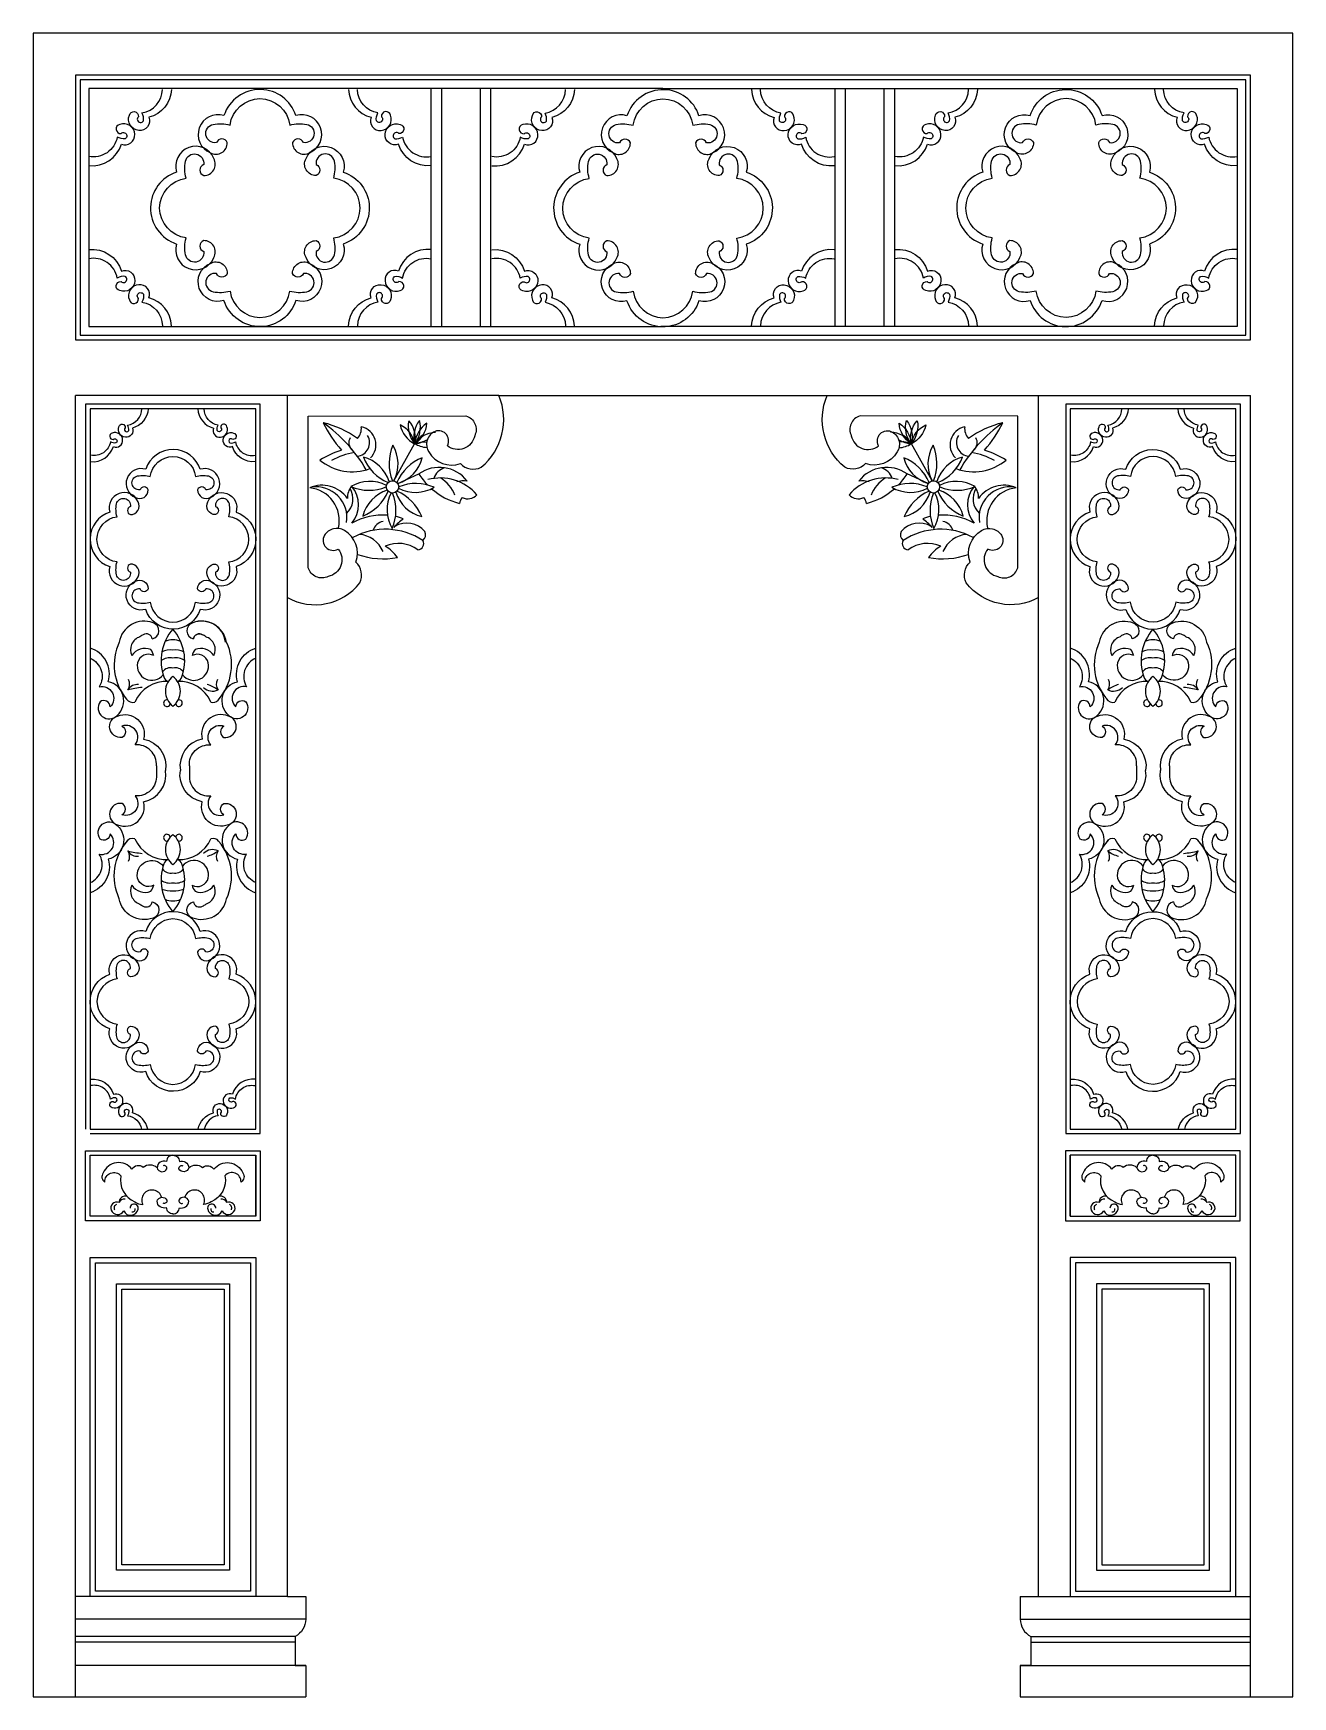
# Model space of a CAD drawing. Header units: metres. Extents: x 482 to 3282, y 781 to 4481.
import ezdxf

# ---------------------------------------------------------------- set-up
doc = ezdxf.new("R2010")
doc.units = ezdxf.units.M
for name, color, linetype in [('3', 3, 'Continuous'), ('4', 4, 'Continuous'), ('7', 7, 'Continuous')]:
    doc.layers.add(name, color=color, linetype=linetype)

msp = doc.modelspace()

# ---------------------------------------------------------------- linework, layer by layer
at = {"layer": '3'}
for p, q in [((1283.96, 3485.02), (1329.94, 3567.36)), ((2480.33, 3485.02), (2434.36, 3567.36)), ((1292.59, 3478.89), (1339.51, 3500.29)), ((2471.71, 3478.89), (2424.79, 3500.29)), ((756.07, 2850.99), (756.07, 2830.82)), ((829.21, 2850.99), (829.21, 2830.82)), ((2935.08, 2850.99), (2935.08, 2830.82)), ((3008.23, 2850.99), (3008.23, 2830.82)), ((1047.26, 1003.62), (576.05, 1003.62)), ((2717.03, 1003.62), (3188.25, 1003.62)), ((1064.37, 914.63), (576.05, 914.63)), ((1064.37, 901.91), (576.05, 901.91)), ((2699.92, 914.63), (3188.25, 914.63)), ((2699.92, 901.91), (3188.25, 901.91))]:
    msp.add_line(p, q, dxfattribs=at)
for points in [[(1882.15, 3808.76), (3178.25, 3808.76), (3178.25, 4377.03), (586.05, 4377.03), (586.05, 3808.76)], [(3165.86, 3655.41), (2777.46, 3655.41), (2777.46, 2032.95), (3165.86, 2032.95)], [(598.43, 1994.86), (986.84, 1994.86), (986.84, 1839.1), (598.43, 1839.1)], [(3165.47, 1994.86), (2777.07, 1994.86), (2777.07, 1839.1), (3165.47, 1839.1)], [(620.17, 1745.88), (965.1, 1745.88), (965.1, 1015.36), (620.17, 1015.36)], [(3144.12, 1745.88), (2799.2, 1745.88), (2799.2, 1015.36), (3144.12, 1015.36)], [(667.12, 1698.93), (918.14, 1698.93), (918.14, 1062.31), (667.12, 1062.31)], [(3097.17, 1698.93), (2846.15, 1698.93), (2846.15, 1062.31), (3097.17, 1062.31)]]:
    msp.add_lwpolyline(points, close=True, dxfattribs=at)
for points in [[(789.19, 4355.72, -0.33), (739.1, 4293.64, -0.56), (716.62, 4264.45, -0.51), (695.71, 4298.24, -0.96), (715.86, 4294.92, 1.15), (727.04, 4285.65, 0.17), (723.79, 4303.29, 0.36), (769.28, 4355.72)], [(1182.89, 4355.72, 0.33), (1232.98, 4293.64, 0.56), (1255.46, 4264.45, 0.51), (1276.37, 4298.24, 0.96), (1256.23, 4294.92, -1.15), (1245.05, 4285.65, -0.17), (1248.29, 4303.29, -0.36), (1202.81, 4355.72)], [(1685.3, 4355.29, -0.33), (1635.21, 4293.21, -0.56), (1612.73, 4264.02, -0.51), (1591.82, 4297.81, -0.96), (1611.96, 4294.49, 1.15), (1623.14, 4285.22, 0.17), (1619.9, 4302.86, 0.36), (1665.38, 4355.29)], [(2079, 4355.29, 0.33), (2129.09, 4293.21, 0.56), (2151.57, 4264.02, 0.51), (2172.48, 4297.81, 0.96), (2152.33, 4294.49, -1.15), (2141.15, 4285.22, -0.17), (2144.4, 4302.86, -0.36), (2098.91, 4355.29)], [(2079, 4355.29, 0.33), (2129.09, 4293.21, 0.56), (2151.57, 4264.02, 0.51), (2172.48, 4297.81, 0.96), (2152.33, 4294.49, -1.15), (2141.15, 4285.22, -0.17), (2144.4, 4302.86, -0.36), (2098.91, 4355.29)], [(2581.41, 4355.72, -0.33), (2531.31, 4293.64, -0.56), (2508.84, 4264.45, -0.51), (2487.93, 4298.24, -0.96), (2508.07, 4294.92, 1.15), (2519.25, 4285.65, 0.17), (2516.01, 4303.29, 0.36), (2561.49, 4355.72)], [(2975.1, 4355.72, 0.33), (3025.2, 4293.64, 0.56), (3047.67, 4264.45, 0.51), (3068.58, 4298.24, 0.96), (3048.44, 4294.92, -1.15), (3037.26, 4285.65, -0.17), (3040.5, 4303.29, -0.36), (2995.02, 4355.72)], [(605.4, 4186.22, 0.36), (677.98, 4234.18, 0.56), (707.78, 4255.85, 0.51), (674.58, 4277.68, 0.96), (677.34, 4257.45, -1.15), (686.3, 4246.02, -0.17), (668.76, 4249.75, -0.42), (605.4, 4206.72)], [(1366.69, 4186.22, -0.36), (1294.1, 4234.18, -0.56), (1264.3, 4255.85, -0.51), (1297.5, 4277.68, -0.96), (1294.74, 4257.45, 1.15), (1285.78, 4246.02, 0.17), (1303.32, 4249.75, 0.42), (1366.69, 4206.72)], [(1501.5, 4185.79, 0.36), (1574.09, 4233.75, 0.56), (1603.89, 4255.42, 0.51), (1570.69, 4277.25, 0.96), (1573.45, 4257.02, -1.15), (1582.41, 4245.59, -0.17), (1564.87, 4249.32, -0.42), (1501.5, 4206.3)], [(2262.79, 4185.79, -0.36), (2190.21, 4233.75, -0.56), (2160.41, 4255.42, -0.51), (2193.61, 4277.25, -0.96), (2190.85, 4257.02, 1.15), (2181.89, 4245.59, 0.17), (2199.43, 4249.32, 0.42), (2262.79, 4206.3)], [(2262.79, 4185.79, -0.36), (2190.21, 4233.75, -0.56), (2160.41, 4255.42, -0.51), (2193.61, 4277.25, -0.96), (2190.85, 4257.02, 1.15), (2181.89, 4245.59, 0.17), (2199.43, 4249.32, 0.42), (2262.79, 4206.3)], [(2397.61, 4186.22, 0.36), (2470.2, 4234.18, 0.56), (2499.99, 4255.85, 0.51), (2466.79, 4277.68, 0.96), (2469.56, 4257.45, -1.15), (2478.52, 4246.02, -0.17), (2460.97, 4249.75, -0.42), (2397.61, 4206.72)], [(3158.9, 4186.22, -0.36), (3086.31, 4234.18, -0.56), (3056.52, 4255.85, -0.51), (3089.72, 4277.68, -0.96), (3086.95, 4257.45, 1.15), (3077.99, 4246.02, 0.17), (3095.54, 4249.75, 0.42), (3158.9, 4206.72)], [(605.4, 3999.57, -0.36), (677.98, 3951.61, -0.56), (707.78, 3929.94, -0.51), (674.58, 3908.11, -0.96), (677.34, 3928.34, 1.15), (686.3, 3939.77, 0.17), (668.76, 3936.04, 0.42), (605.4, 3979.07)], [(1366.69, 3999.57, 0.36), (1294.1, 3951.61, 0.56), (1264.3, 3929.94, 0.51), (1297.5, 3908.11, 0.96), (1294.74, 3928.34, -1.15), (1285.78, 3939.77, -0.17), (1303.32, 3936.04, -0.42), (1366.69, 3979.07)], [(1501.5, 3999.14, -0.36), (1574.09, 3951.18, -0.56), (1603.89, 3929.51, -0.51), (1570.69, 3907.68, -0.96), (1573.45, 3927.91, 1.15), (1582.41, 3939.34, 0.17), (1564.87, 3935.62, 0.42), (1501.5, 3978.64)], [(2262.79, 3999.14, 0.36), (2190.21, 3951.18, 0.56), (2160.41, 3929.51, 0.51), (2193.61, 3907.68, 0.96), (2190.85, 3927.91, -1.15), (2181.89, 3939.34, -0.17), (2199.43, 3935.62, -0.42), (2262.79, 3978.64)], [(2262.79, 3999.14, 0.36), (2190.21, 3951.18, 0.56), (2160.41, 3929.51, 0.51), (2193.61, 3907.68, 0.96), (2190.85, 3927.91, -1.15), (2181.89, 3939.34, -0.17), (2199.43, 3935.62, -0.42), (2262.79, 3978.64)], [(2397.61, 3999.57, -0.36), (2470.2, 3951.61, -0.56), (2499.99, 3929.94, -0.51), (2466.79, 3908.11, -0.96), (2469.56, 3928.34, 1.15), (2478.52, 3939.77, 0.17), (2460.97, 3936.04, 0.42), (2397.61, 3979.07)], [(3158.9, 3999.57, 0.36), (3086.31, 3951.61, 0.56), (3056.52, 3929.94, 0.51), (3089.72, 3908.11, 0.96), (3086.95, 3928.34, -1.15), (3077.99, 3939.77, -0.17), (3095.54, 3936.04, -0.42), (3158.9, 3979.07)], [(789.19, 3830.07, 0.33), (739.1, 3892.15, 0.56), (716.62, 3921.34, 0.51), (695.71, 3887.55, 0.96), (715.86, 3890.87, -1.15), (727.04, 3900.14, -0.17), (723.79, 3882.5, -0.36), (769.28, 3830.07)], [(1182.89, 3830.07, -0.33), (1232.98, 3892.15, -0.56), (1255.46, 3921.34, -0.51), (1276.37, 3887.55, -0.96), (1256.23, 3890.87, 1.15), (1245.05, 3900.14, 0.17), (1248.29, 3882.5, 0.36), (1202.81, 3830.07)], [(1685.3, 3829.64, 0.33), (1635.21, 3891.72, 0.56), (1612.73, 3920.91, 0.51), (1591.82, 3887.12, 0.96), (1611.96, 3890.44, -1.15), (1623.14, 3899.71, -0.17), (1619.9, 3882.07, -0.36), (1665.38, 3829.64)], [(2079, 3829.64, -0.33), (2129.09, 3891.72, -0.56), (2151.57, 3920.91, -0.51), (2172.48, 3887.12, -0.96), (2152.33, 3890.44, 1.15), (2141.15, 3899.71, 0.17), (2144.4, 3882.07, 0.36), (2098.91, 3829.64)], [(2079, 3829.64, -0.33), (2129.09, 3891.72, -0.56), (2151.57, 3920.91, -0.51), (2172.48, 3887.12, -0.96), (2152.33, 3890.44, 1.15), (2141.15, 3899.71, 0.17), (2144.4, 3882.07, 0.36), (2098.91, 3829.64)], [(2581.41, 3830.07, 0.33), (2531.31, 3892.15, 0.56), (2508.84, 3921.34, 0.51), (2487.93, 3887.55, 0.96), (2508.07, 3890.87, -1.15), (2519.25, 3900.14, -0.17), (2516.01, 3882.5, -0.36), (2561.49, 3830.07)], [(2975.1, 3830.07, -0.33), (3025.2, 3892.15, -0.56), (3047.67, 3921.34, -0.51), (3068.58, 3887.55, -0.96), (3048.44, 3890.87, 1.15), (3037.26, 3900.14, 0.17), (3040.5, 3882.5, 0.36), (2995.02, 3830.07)], [(737.4, 3645.41, -0.33), (702.61, 3602.3, -0.56), (687, 3582.03, -0.51), (672.48, 3605.49, -0.96), (686.47, 3603.19, 1.15), (694.23, 3596.75, 0.17), (691.98, 3609, 0.36), (723.57, 3645.41)], [(847.88, 3645.41, 0.33), (882.67, 3602.3, 0.56), (898.28, 3582.03, 0.51), (912.8, 3605.49, 0.96), (898.81, 3603.19, -1.15), (891.05, 3596.75, -0.17), (893.3, 3609, -0.36), (861.72, 3645.41)], [(2916.41, 3645.41, -0.33), (2881.63, 3602.3, -0.56), (2866.02, 3582.03, -0.51), (2851.5, 3605.49, -0.96), (2865.48, 3603.19, 1.15), (2873.25, 3596.75, 0.17), (2871, 3609, 0.36), (2902.58, 3645.41)], [(3026.9, 3645.41, 0.33), (3061.68, 3602.3, 0.56), (3077.29, 3582.03, 0.51), (3091.81, 3605.49, 0.96), (3077.83, 3603.19, -1.15), (3070.06, 3596.75, -0.17), (3072.31, 3609, -0.36), (3040.73, 3645.41)], [(609.76, 3527.7, 0.36), (660.17, 3561.01, 0.56), (680.86, 3576.05, 0.51), (657.8, 3591.21, 0.96), (659.72, 3577.16, -1.15), (665.95, 3569.23, -0.17), (653.76, 3571.82, -0.42), (609.76, 3541.94)], [(975.52, 3527.7, -0.36), (925.11, 3561.01, -0.56), (904.42, 3576.05, -0.51), (927.48, 3591.21, -0.96), (925.56, 3577.16, 1.15), (919.34, 3569.23, 0.17), (931.52, 3571.82, 0.42), (975.52, 3541.94)], [(1358.41, 3576.57, -0.12), (1329.94, 3567.36, -0.25), (1376.25, 3593.37)], [(2405.89, 3576.57, 0.12), (2434.36, 3567.36, 0.25), (2388.04, 3593.37)], [(2788.77, 3527.7, 0.36), (2839.18, 3561.01, 0.56), (2859.87, 3576.05, 0.51), (2836.82, 3591.21, 0.96), (2838.74, 3577.16, -1.15), (2844.96, 3569.23, -0.17), (2832.78, 3571.82, -0.42), (2788.77, 3541.94)], [(3154.54, 3527.7, -0.36), (3104.13, 3561.01, -0.56), (3083.44, 3576.05, -0.51), (3106.49, 3591.21, -0.96), (3104.57, 3577.16, 1.15), (3098.35, 3569.23, 0.17), (3110.53, 3571.82, 0.42), (3154.54, 3541.94)], [(1350.07, 3588.04, 0.12), (1329.79, 3567.1, 0.09), (1348.45, 3572.37)], [(1357.53, 3558.51, -0.12), (1329.94, 3567.36, -0.12), (1357.06, 3571.3)], [(2406.77, 3558.51, 0.12), (2434.36, 3567.36, 0.12), (2407.23, 3571.3)], [(2414.23, 3588.04, -0.12), (2434.51, 3567.1, -0.09), (2415.84, 3572.37)], [(1468.46, 3453.81, 0.29), (1359, 3487.62, 0.29)], [(1352.81, 3372.17, 0.36), (1285.9, 3383.73, 0.36)], [(746.7, 3133.3, 0.78), (748.31, 3169.28, 0.47), (673.23, 3126.22, 0.29), (689.48, 2999.58)], [(909.18, 3126.17, 0.5), (836.75, 3169.28, 0.78), (838.36, 3133.3, -0.55), (858.34, 3142.6)], [(2880.26, 3165.67, -0.23), (2927.16, 3169.28, -0.78), (2925.55, 3133.3, 0.55), (2905.57, 3142.6)], [(3017.21, 3133.3, -0.78), (3015.6, 3169.28, -0.47), (3090.67, 3126.22, -0.3), (3071.24, 2996.31)], [(608.45, 3090.51, -0.46), (628.75, 3027.05, -0.76), (653, 2982.17, 0.6), (630.67, 2993.66, 0.93), (668.57, 2963.24, 0.62), (648.83, 3038.14, 0.41), (608.45, 3112.96)], [(976.84, 3090.51, 0.46), (956.53, 3027.05, 0.76), (932.28, 2982.17, -0.6), (954.61, 2993.66, -0.93), (916.71, 2963.24, -0.62), (936.45, 3038.14, -0.41), (976.84, 3112.96)], [(2787.46, 3090.51, -0.46), (2807.77, 3027.05, -0.76), (2832.02, 2982.17, 0.6), (2809.68, 2993.66, 0.93), (2847.58, 2963.24, 0.62), (2827.84, 3038.14, 0.41), (2787.46, 3112.96)], [(3155.85, 3090.51, 0.46), (3135.54, 3027.05, 0.76), (3111.29, 2982.17, -0.6), (3133.63, 2993.66, -0.93), (3095.73, 2963.24, -0.62), (3115.47, 3038.14, -0.41), (3155.85, 3112.96)], [(750.04, 3096.16, 0.49), (713.91, 3080.37, 0.79), (771.04, 3053.53)], [(3013.87, 3096.16, -0.49), (3050, 3080.37, -0.79), (2992.87, 3053.53)], [(756.07, 2850.99, 0.46), (708.5, 2897.65, 0.76), (679.31, 2939.49, -0.6), (679.54, 2914.37, -0.93), (669.39, 2961.9, -0.62), (727.43, 2910.6, -0.41), (776.12, 2840.9)], [(829.21, 2850.99, -0.46), (876.78, 2897.65, -0.76), (905.97, 2939.49, 0.6), (905.75, 2914.37, 0.93), (915.89, 2961.9, 0.62), (857.85, 2910.6, 0.41), (809.16, 2840.9)], [(2935.08, 2850.99, 0.46), (2887.52, 2897.65, 0.76), (2858.32, 2939.49, -0.6), (2858.55, 2914.37, -0.93), (2848.41, 2961.9, -0.62), (2906.45, 2910.6, -0.41), (2955.14, 2840.9)], [(3008.23, 2850.99, -0.46), (3055.79, 2897.65, -0.76), (3084.99, 2939.49, 0.6), (3084.76, 2914.37, 0.93), (3094.9, 2961.9, 0.62), (3036.86, 2910.6, 0.41), (2988.17, 2840.9)], [(756.07, 2830.82, -0.46), (708.5, 2784.16, -0.76), (679.31, 2742.32, 0.6), (679.54, 2767.44, 0.93), (669.39, 2719.91, 0.62), (727.43, 2771.21, 0.41), (776.12, 2840.9)], [(829.21, 2830.82, 0.46), (876.78, 2784.16, 0.76), (905.97, 2742.32, -0.6), (905.75, 2767.44, -0.93), (915.89, 2719.91, -0.62), (857.85, 2771.21, -0.41), (809.16, 2840.9)], [(2935.08, 2830.82, -0.46), (2887.52, 2784.16, -0.76), (2858.32, 2742.32, 0.6), (2858.55, 2767.44, 0.93), (2848.41, 2719.91, 0.62), (2906.45, 2771.21, 0.41), (2955.14, 2840.9)], [(3008.23, 2830.82, 0.46), (3055.79, 2784.16, 0.76), (3084.99, 2742.32, -0.6), (3084.76, 2767.44, -0.93), (3094.9, 2719.91, -0.62), (3036.86, 2771.21, -0.41), (2988.17, 2840.9)], [(608.45, 2591.3, 0.46), (628.75, 2654.76, 0.76), (653, 2699.64, -0.6), (630.67, 2688.15, -0.93), (668.57, 2718.57, -0.62), (648.83, 2643.67, -0.41), (608.45, 2568.85)], [(976.84, 2591.3, -0.46), (956.53, 2654.76, -0.76), (932.28, 2699.64, 0.6), (954.61, 2688.15, 0.93), (916.71, 2718.57, 0.62), (936.45, 2643.67, 0.41), (976.84, 2568.85)], [(2787.46, 2591.3, 0.46), (2807.77, 2654.76, 0.76), (2832.02, 2699.64, -0.6), (2809.68, 2688.15, -0.93), (2847.58, 2718.57, -0.62), (2827.84, 2643.67, -0.41), (2787.46, 2568.85)], [(3155.85, 2591.3, -0.46), (3135.54, 2654.76, -0.76), (3111.29, 2699.64, 0.6), (3133.63, 2688.15, 0.93), (3095.73, 2718.57, 0.62), (3115.47, 2643.67, 0.41), (3155.85, 2568.85)], [(746.7, 2548.51, -0.78), (748.31, 2512.53, -0.47), (673.23, 2555.59, -0.3), (692.66, 2685.5)], [(3017.21, 2548.51, 0.78), (3015.6, 2512.53, 0.47), (3090.67, 2555.59, 0.3), (3071.24, 2685.5)], [(750.04, 2585.65, -0.49), (713.91, 2601.43, -0.79), (771.04, 2628.28)], [(3013.87, 2585.65, 0.49), (3050, 2601.43, 0.79), (2992.87, 2628.28)], [(883.65, 2516.14, -0.23), (836.75, 2512.53, -0.78), (838.36, 2548.51, 0.55), (858.34, 2539.2)], [(2880.26, 2516.14, 0.23), (2927.16, 2512.53, 0.78), (2925.55, 2548.51, -0.55), (2905.57, 2539.2)], [(609.76, 2154.11, -0.36), (660.17, 2120.8, -0.56), (680.86, 2105.76, -0.51), (657.8, 2090.6, -0.96), (659.72, 2104.64, 1.15), (665.95, 2112.58, 0.17), (653.76, 2109.99, 0.42), (609.76, 2139.87)], [(975.52, 2154.11, 0.36), (925.11, 2120.8, 0.56), (904.42, 2105.76, 0.51), (927.48, 2090.6, 0.96), (925.56, 2104.64, -1.15), (919.34, 2112.58, -0.17), (931.52, 2109.99, -0.42), (975.52, 2139.87)], [(2788.77, 2154.11, -0.36), (2839.18, 2120.8, -0.56), (2859.87, 2105.76, -0.51), (2836.82, 2090.6, -0.96), (2838.74, 2104.64, 1.15), (2844.96, 2112.58, 0.17), (2832.78, 2109.99, 0.42), (2788.77, 2139.87)], [(3154.54, 2154.11, 0.36), (3104.13, 2120.8, 0.56), (3083.44, 2105.76, 0.51), (3106.49, 2090.6, 0.96), (3104.57, 2104.64, -1.15), (3098.35, 2112.58, -0.17), (3110.53, 2109.99, -0.42), (3154.54, 2139.87)], [(736.61, 2042.95, 0.29), (702.61, 2079.51, 0.56), (687, 2099.78, 0.51), (672.48, 2076.32, 0.96), (686.47, 2078.62, -1.15), (694.23, 2085.06, -0.17), (691.98, 2072.81, -0.32), (722.89, 2042.95)], [(848.68, 2042.95, -0.29), (882.67, 2079.51, -0.56), (898.28, 2099.78, -0.51), (912.8, 2076.32, -0.96), (898.81, 2078.62, 1.15), (891.05, 2085.06, 0.17), (893.3, 2072.81, 0.32), (862.4, 2042.95)], [(2915.62, 2042.95, 0.29), (2881.63, 2079.51, 0.56), (2866.02, 2099.78, 0.51), (2851.5, 2076.32, 0.96), (2865.48, 2078.62, -1.15), (2873.25, 2085.06, -0.17), (2871, 2072.81, -0.32), (2901.9, 2042.95)], [(3027.69, 2042.95, -0.29), (3061.68, 2079.51, -0.56), (3077.29, 2099.78, -0.51), (3091.81, 2076.32, -0.96), (3077.83, 2078.62, 1.15), (3070.06, 2085.06, 0.17), (3072.31, 2072.81, 0.32), (3041.41, 2042.95)], [(757.28, 1957.13, 0.36), (726.59, 1957.86, 0.44), (701.46, 1953.77, 0.58), (637.45, 1945.45, 0.45), (641.32, 1925.26, -0.72), (676.94, 1939.24, 0.36), (707.93, 1881.59, 0.17), (725.51, 1875.6)], [(792.63, 1984.86, 0.42), (778.38, 1971.3, 0.49), (757.28, 1957.13, 0.71), (779.2, 1954.94, 0.56), (770.89, 1961.6)], [(792.63, 1984.86, -0.42), (806.89, 1971.3, -0.49), (827.99, 1957.13, -0.71), (806.07, 1954.94, -0.56), (814.38, 1961.6)], [(827.99, 1957.13, -0.36), (858.68, 1957.86, -0.44), (883.81, 1953.77, -0.58), (947.82, 1945.45, -0.45), (943.95, 1925.26, 0.72), (908.33, 1939.24, -0.36), (877.34, 1881.59, -0.16), (860.88, 1875.62)], [(2935.92, 1957.13, 0.36), (2905.23, 1957.86, 0.44), (2880.1, 1953.77, 0.58), (2816.09, 1945.45, 0.45), (2819.96, 1925.26, -0.72), (2855.58, 1939.24, 0.36), (2886.56, 1881.59, 0.16), (2903.03, 1875.62)], [(2971.27, 1984.86, 0.42), (2957.02, 1971.3, 0.49), (2935.92, 1957.13, 0.71), (2957.84, 1954.94, 0.56), (2949.53, 1961.6)], [(2971.27, 1984.86, -0.42), (2985.52, 1971.3, -0.49), (3006.62, 1957.13, -0.71), (2984.7, 1954.94, -0.56), (2993.01, 1961.6)], [(3006.62, 1957.13, -0.36), (3037.31, 1957.86, -0.44), (3062.44, 1953.77, -0.58), (3126.46, 1945.45, -0.45), (3122.58, 1925.26, 0.72), (3086.97, 1939.24, -0.36), (3055.98, 1881.59, -0.17), (3038.39, 1875.6)], [(792.63, 1854.74, -0.42), (778.38, 1868.31, -0.49), (757.28, 1882.48, -0.71), (779.2, 1884.67, -0.56), (770.89, 1878)], [(792.63, 1854.74, 0.42), (806.89, 1868.31, 0.49), (827.99, 1882.48, 0.71), (806.07, 1884.67, 0.56), (814.38, 1878)], [(2971.27, 1854.74, -0.42), (2957.02, 1868.31, -0.49), (2935.92, 1882.48, -0.71), (2957.84, 1884.67, -0.56), (2949.53, 1878)], [(2971.27, 1854.74, 0.42), (2985.52, 1868.31, 0.49), (3006.62, 1882.48, 0.71), (2984.7, 1884.67, 0.56), (2993.01, 1878)]]:
    msp.add_lwpolyline(points, format="xyb", dxfattribs=at)
for points in [[(987.89, 4355.38, 0.33), (906.01, 4297.37, 0.96), (875.91, 4214.69, 0.58), (913.53, 4237.24, 0.69), (889.45, 4237.24, -0.97), (881.93, 4277.83, -0.12), (919.55, 4276.32, -0.37), (986.04, 4335.19, -0.37), (1052.53, 4276.32, -0.12), (1090.15, 4277.83, -0.97), (1082.63, 4237.24, 0.69), (1058.55, 4237.24, 0.58), (1096.17, 4214.69, 0.96), (1066.08, 4297.37, 0.32)], [(1884, 4354.95, 0.33), (1802.11, 4296.94, 0.96), (1772.02, 4214.26, 0.58), (1809.64, 4236.81, 0.69), (1785.56, 4236.81, -0.97), (1778.04, 4277.4, -0.12), (1815.66, 4275.89, -0.37), (1882.15, 4334.76, -0.37), (1948.64, 4275.89, -0.12), (1986.26, 4277.4, -0.97), (1978.74, 4236.81, 0.69), (1954.66, 4236.81, 0.58), (1992.28, 4214.26, 0.96), (1962.18, 4296.94, 0.32)], [(2776.4, 4355.38, -0.33), (2858.29, 4297.37, -0.96), (2888.39, 4214.69, -0.58), (2850.76, 4237.24, -0.69), (2874.84, 4237.24, 0.97), (2882.37, 4277.83, 0.12), (2844.74, 4276.32, 0.37), (2778.25, 4335.19, 0.37), (2711.77, 4276.32, 0.12), (2674.14, 4277.83, 0.97), (2681.67, 4237.24, -0.69), (2705.75, 4237.24, -0.58), (2668.12, 4214.69, -0.96), (2698.22, 4297.37, -0.32)], [(742.91, 4093.59, 0.33), (800.92, 4011.71, 0.96), (883.59, 3981.61, 0.58), (861.04, 4019.23, 0.69), (861.04, 3995.15, -0.97), (820.46, 3987.63, -0.12), (821.96, 4025.25, -0.37), (763.09, 4091.74, -0.37), (821.96, 4158.23, -0.12), (820.46, 4195.85, -0.97), (861.04, 4188.33, 0.69), (861.04, 4164.25, 0.58), (883.59, 4201.87, 0.96), (800.92, 4171.77, 0.32)], [(1229.18, 4093.59, -0.33), (1171.17, 4011.71, -0.96), (1088.49, 3981.61, -0.58), (1111.04, 4019.23, -0.69), (1111.04, 3995.15, 0.97), (1151.63, 3987.63, 0.12), (1150.12, 4025.25, 0.37), (1208.99, 4091.74, 0.37), (1150.12, 4158.23, 0.12), (1151.63, 4195.85, 0.97), (1111.04, 4188.33, -0.69), (1111.04, 4164.25, -0.58), (1088.49, 4201.87, -0.96), (1171.17, 4171.77, -0.32)], [(1639.01, 4093.16, 0.33), (1697.02, 4011.28, 0.96), (1779.7, 3981.18, 0.58), (1757.15, 4018.8, 0.69), (1757.15, 3994.73, -0.97), (1716.56, 3987.2, -0.12), (1718.07, 4024.82, -0.37), (1659.2, 4091.31, -0.37), (1718.07, 4157.8, -0.12), (1716.56, 4195.42, -0.97), (1757.15, 4187.9, 0.69), (1757.15, 4163.82, 0.58), (1779.7, 4201.44, 0.96), (1697.02, 4171.35, 0.32)], [(2125.28, 4093.16, -0.33), (2067.27, 4011.28, -0.96), (1984.6, 3981.18, -0.58), (2007.14, 4018.8, -0.69), (2007.14, 3994.73, 0.97), (2047.73, 3987.2, 0.12), (2046.23, 4024.82, 0.37), (2105.1, 4091.31, 0.37), (2046.23, 4157.8, 0.12), (2047.73, 4195.42, 0.97), (2007.14, 4187.9, -0.69), (2007.14, 4163.82, -0.58), (1984.6, 4201.44, -0.96), (2067.27, 4171.35, -0.32)], [(2535.12, 4093.59, 0.33), (2593.13, 4011.71, 0.96), (2675.81, 3981.61, 0.58), (2653.26, 4019.23, 0.69), (2653.26, 3995.15, -0.97), (2612.67, 3987.63, -0.12), (2614.17, 4025.25, -0.37), (2555.31, 4091.74, -0.37), (2614.17, 4158.23, -0.12), (2612.67, 4195.85, -0.97), (2653.26, 4188.33, 0.69), (2653.26, 4164.25, 0.58), (2675.81, 4201.87, 0.96), (2593.13, 4171.77, 0.32)], [(3021.39, 4093.59, -0.33), (2963.38, 4011.71, -0.96), (2880.7, 3981.61, -0.58), (2903.25, 4019.23, -0.69), (2903.25, 3995.15, 0.97), (2943.84, 3987.63, 0.12), (2942.34, 4025.25, 0.37), (3001.2, 4091.74, 0.37), (2942.34, 4158.23, 0.12), (2943.84, 4195.85, 0.97), (2903.25, 4188.33, -0.69), (2903.25, 4164.25, -0.58), (2880.7, 4201.87, -0.96), (2963.38, 4171.77, -0.32)], [(987.89, 3828.1, -0.33), (906.01, 3886.11, -0.96), (875.91, 3968.79, -0.58), (913.53, 3946.24, -0.69), (889.45, 3946.24, 0.97), (881.93, 3905.66, 0.12), (919.55, 3907.16, 0.37), (986.04, 3848.29, 0.37), (1052.53, 3907.16, 0.12), (1090.15, 3905.66, 0.97), (1082.63, 3946.24, -0.69), (1058.55, 3946.24, -0.58), (1096.17, 3968.79, -0.96), (1066.08, 3886.11, -0.32)], [(1884, 3827.68, -0.33), (1802.11, 3885.68, -0.96), (1772.02, 3968.36, -0.58), (1809.64, 3945.81, -0.69), (1785.56, 3945.81, 0.97), (1778.04, 3905.23, 0.12), (1815.66, 3906.73, 0.37), (1882.15, 3847.86, 0.37), (1948.64, 3906.73, 0.12), (1986.26, 3905.23, 0.97), (1978.74, 3945.81, -0.69), (1954.66, 3945.81, -0.58), (1992.28, 3968.36, -0.96), (1962.18, 3885.68, -0.32)], [(2776.4, 3828.1, 0.33), (2858.29, 3886.11, 0.96), (2888.39, 3968.79, 0.58), (2850.76, 3946.24, 0.69), (2874.84, 3946.24, -0.97), (2882.37, 3905.66, -0.12), (2844.74, 3907.16, -0.37), (2778.25, 3848.29, -0.37), (2711.77, 3907.16, -0.12), (2674.14, 3905.66, -0.97), (2681.67, 3946.24, 0.69), (2705.75, 3946.24, 0.58), (2668.12, 3968.79, 0.96), (2698.22, 3886.11, 0.32)], [(1329.94, 3567.36, 0.25), (1297.56, 3609.46, 0.22)], [(1329.94, 3567.36, 0.25), (1316.85, 3618.84, 0.22)], [(1329.94, 3567.36, 0.25), (1340.43, 3619.43, 0.22)], [(1329.94, 3567.36, 0.25), (1356.95, 3613.09, 0.22)], [(2434.36, 3567.36, -0.25), (2407.35, 3613.09, -0.22)], [(2434.36, 3567.36, -0.25), (2423.87, 3619.43, -0.22)], [(2434.36, 3567.36, -0.25), (2447.45, 3618.84, -0.22)], [(2434.36, 3567.36, -0.25), (2466.74, 3609.46, -0.22)], [(794.04, 3554.61, 0.33), (732.01, 3510.66, 0.96), (709.21, 3448.03, 0.58), (737.71, 3465.11, 0.69), (719.47, 3465.11, -0.97), (713.77, 3495.86, -0.12), (742.27, 3494.72, -0.37), (792.64, 3539.32, -0.37), (843.01, 3494.72, -0.12), (871.51, 3495.86, -0.97), (865.81, 3465.11, 0.69), (847.57, 3465.11, 0.58), (876.07, 3448.03, 0.96), (853.27, 3510.66, 0.32)], [(2970.25, 3554.61, -0.33), (3032.29, 3510.66, -0.96), (3055.09, 3448.03, -0.58), (3026.59, 3465.11, -0.69), (3044.83, 3465.11, 0.97), (3050.53, 3495.86, 0.12), (3022.03, 3494.72, 0.37), (2971.66, 3539.32, 0.37), (2921.28, 3494.72, 0.12), (2892.78, 3495.86, 0.97), (2898.48, 3465.11, -0.69), (2916.72, 3465.11, -0.58), (2888.22, 3448.03, -0.96), (2911.02, 3510.66, -0.32)], [(608.45, 3356.29, 0.33), (652.39, 3294.25, 0.96), (715.03, 3271.45, 0.58), (697.95, 3299.95, 0.69), (697.95, 3281.71, -0.97), (667.2, 3276.01, -0.12), (668.34, 3304.52, -0.37), (623.74, 3354.89, -0.37), (668.34, 3405.26, -0.12), (667.2, 3433.76, -0.97), (697.95, 3428.06, 0.69), (697.95, 3409.82, 0.58), (715.03, 3438.32, 0.96), (652.39, 3415.52, 0.32)], [(976.84, 3356.29, -0.33), (932.89, 3294.25, -0.96), (870.25, 3271.45, -0.58), (887.34, 3299.95, -0.69), (887.34, 3281.71, 0.97), (918.08, 3276.01, 0.12), (916.95, 3304.52, 0.37), (961.54, 3354.89, 0.37), (916.95, 3405.26, 0.12), (918.08, 3433.76, 0.97), (887.34, 3428.06, -0.69), (887.34, 3409.82, -0.58), (870.25, 3438.32, -0.96), (932.89, 3415.52, -0.32)], [(2787.46, 3356.29, 0.33), (2831.41, 3294.25, 0.96), (2894.04, 3271.45, 0.58), (2876.96, 3299.95, 0.69), (2876.96, 3281.71, -0.97), (2846.21, 3276.01, -0.12), (2847.35, 3304.52, -0.37), (2802.75, 3354.89, -0.37), (2847.35, 3405.26, -0.12), (2846.21, 3433.76, -0.97), (2876.96, 3428.06, 0.69), (2876.96, 3409.82, 0.58), (2894.04, 3438.32, 0.96), (2831.41, 3415.52, 0.32)], [(3155.85, 3356.29, -0.33), (3111.9, 3294.25, -0.96), (3049.27, 3271.45, -0.58), (3066.35, 3299.95, -0.69), (3066.35, 3281.71, 0.97), (3097.1, 3276.01, 0.12), (3095.96, 3304.52, 0.37), (3140.56, 3354.89, 0.37), (3095.96, 3405.26, 0.12), (3097.1, 3433.76, 0.97), (3066.35, 3428.06, -0.69), (3066.35, 3409.82, -0.58), (3049.27, 3438.32, -0.96), (3111.9, 3415.52, -0.32)], [(794.04, 3155.16, -0.33), (732.01, 3199.11, -0.96), (709.21, 3261.74, -0.58), (737.71, 3244.66, -0.69), (719.47, 3244.66, 0.97), (713.77, 3213.91, 0.12), (742.27, 3215.05, 0.37), (792.64, 3170.45, 0.37), (843.01, 3215.05, 0.12), (871.51, 3213.91, 0.97), (865.81, 3244.66, -0.69), (847.57, 3244.66, -0.58), (876.07, 3261.74, -0.96), (853.27, 3199.11, -0.32)], [(2970.25, 3155.16, 0.33), (3032.29, 3199.11, 0.96), (3055.09, 3261.74, 0.58), (3026.59, 3244.66, 0.69), (3044.83, 3244.66, -0.97), (3050.53, 3213.91, -0.12), (3022.03, 3215.05, -0.37), (2971.66, 3170.45, -0.37), (2921.28, 3215.05, -0.12), (2892.78, 3213.91, -0.97), (2898.48, 3244.66, 0.69), (2916.72, 3244.66, 0.58), (2888.22, 3261.74, 0.96), (2911.02, 3199.11, 0.32)], [(794.04, 2526.65, 0.33), (732.01, 2482.7, 0.96), (709.21, 2420.07, 0.58), (737.71, 2437.15, 0.69), (719.47, 2437.15, -0.97), (713.77, 2467.9, -0.12), (742.27, 2466.76, -0.37), (792.64, 2511.36, -0.37), (843.01, 2466.76, -0.12), (871.51, 2467.9, -0.97), (865.81, 2437.15, 0.69), (847.57, 2437.15, 0.58), (876.07, 2420.07, 0.96), (853.27, 2482.7, 0.32)], [(2970.25, 2526.65, -0.33), (3032.29, 2482.7, -0.96), (3055.09, 2420.07, -0.58), (3026.59, 2437.15, -0.69), (3044.83, 2437.15, 0.97), (3050.53, 2467.9, 0.12), (3022.03, 2466.76, 0.37), (2971.66, 2511.36, 0.37), (2921.28, 2466.76, 0.12), (2892.78, 2467.9, 0.97), (2898.48, 2437.15, -0.69), (2916.72, 2437.15, -0.58), (2888.22, 2420.07, -0.96), (2911.02, 2482.7, -0.32)], [(608.45, 2325.52, -0.33), (652.39, 2387.55, -0.96), (715.03, 2410.36, -0.58), (697.95, 2381.85, -0.69), (697.95, 2400.1, 0.97), (667.2, 2405.8, 0.12), (668.34, 2377.29, 0.37), (623.74, 2326.92, 0.37), (668.34, 2276.55, 0.12), (667.2, 2248.05, 0.97), (697.95, 2253.75, -0.69), (697.95, 2271.99, -0.58), (715.03, 2243.49, -0.96), (652.39, 2266.29, -0.32)], [(976.84, 2325.52, 0.33), (932.89, 2387.55, 0.96), (870.25, 2410.36, 0.58), (887.34, 2381.85, 0.69), (887.34, 2400.1, -0.97), (918.08, 2405.8, -0.12), (916.95, 2377.29, -0.37), (961.54, 2326.92, -0.37), (916.95, 2276.55, -0.12), (918.08, 2248.05, -0.97), (887.34, 2253.75, 0.69), (887.34, 2271.99, 0.58), (870.25, 2243.49, 0.96), (932.89, 2266.29, 0.32)], [(2787.46, 2325.52, -0.33), (2831.41, 2387.55, -0.96), (2894.04, 2410.36, -0.58), (2876.96, 2381.85, -0.69), (2876.96, 2400.1, 0.97), (2846.21, 2405.8, 0.12), (2847.35, 2377.29, 0.37), (2802.75, 2326.92, 0.37), (2847.35, 2276.55, 0.12), (2846.21, 2248.05, 0.97), (2876.96, 2253.75, -0.69), (2876.96, 2271.99, -0.58), (2894.04, 2243.49, -0.96), (2831.41, 2266.29, -0.32)], [(3155.85, 2325.52, 0.33), (3111.9, 2387.55, 0.96), (3049.27, 2410.36, 0.58), (3066.35, 2381.85, 0.69), (3066.35, 2400.1, -0.97), (3097.1, 2405.8, -0.12), (3095.96, 2377.29, -0.37), (3140.56, 2326.92, -0.37), (3095.96, 2276.55, -0.12), (3097.1, 2248.05, -0.97), (3066.35, 2253.75, 0.69), (3066.35, 2271.99, 0.58), (3049.27, 2243.49, 0.96), (3111.9, 2266.29, 0.32)], [(794.04, 2127.2, -0.33), (732.01, 2171.15, -0.96), (709.21, 2233.78, -0.58), (737.71, 2216.7, -0.69), (719.47, 2216.7, 0.97), (713.77, 2185.95, 0.12), (742.27, 2187.09, 0.37), (792.64, 2142.49, 0.37), (843.01, 2187.09, 0.12), (871.51, 2185.95, 0.97), (865.81, 2216.7, -0.69), (847.57, 2216.7, -0.58), (876.07, 2233.78, -0.96), (853.27, 2171.15, -0.32)], [(2970.25, 2127.2, 0.33), (3032.29, 2171.15, 0.96), (3055.09, 2233.78, 0.58), (3026.59, 2216.7, 0.69), (3044.83, 2216.7, -0.97), (3050.53, 2185.95, -0.12), (3022.03, 2187.09, -0.37), (2971.66, 2142.49, -0.37), (2921.28, 2187.09, -0.12), (2892.78, 2185.95, -0.97), (2898.48, 2216.7, 0.69), (2916.72, 2216.7, 0.58), (2888.22, 2233.78, 0.96), (2911.02, 2171.15, 0.32)]]:
    msp.add_lwpolyline(points, format="xyb", close=True, dxfattribs=at)
msp.add_lwpolyline([(608.45, 2032.95), (986.84, 2032.95), (986.84, 3655.41), (598.43, 3655.41), (598.43, 2042.95)], dxfattribs=at)
for centre in [(1280.87, 3471.55), (2483.42, 3471.55)]:
    msp.add_circle(centre, 13.82, dxfattribs=at)
for centre, radius, start, end in [((1364.95, 3730.1), 264.93, 205.91, 221.82), ((931.73, 3340.13), 336.41, 30.23, 54.59), ((1072.71, 3395.47), 225.4, 54.64, 76.15), ((1177.37, 3601.81), 34.25, 318.86, 5.37), ((1203.16, 3565.1), 40.77, 314.54, 78.24), ((2561.14, 3565.1), 40.77, 101.76, 225.46), ((2832.56, 3340.13), 336.41, 125.41, 149.77), ((2586.93, 3601.81), 34.25, 174.63, 221.14), ((2691.59, 3395.47), 225.4, 103.85, 125.36), ((2399.35, 3730.1), 264.93, 318.18, 334.09), ((1258.23, 3290.93), 277.73, 109.06, 120.08), ((1203.36, 3569.91), 19.76, 147.57, 231.88), ((1199.69, 3569.96), 30.16, 275.34, 31.25), ((1373.74, 3523.64), 100.48, 156.19, 202.38), ((1210.96, 3522.66), 82.13, 332.73, 30.39), ((2553.33, 3522.66), 82.13, 149.61, 207.27), ((2390.56, 3523.64), 100.48, 337.62, 23.81), ((2564.61, 3569.96), 30.16, 148.75, 264.66), ((2560.94, 3569.91), 19.76, 308.12, 32.43), ((2506.06, 3290.93), 277.73, 59.92, 70.94), ((1191.45, 3619.06), 113.83, 230.48, 290.09), ((1221.08, 3392.77), 156.92, 99.01, 118.87), ((1309.7, 3574.04), 100.48, 201.19, 247.38), ((1195.3, 3458.25), 82.13, 17.73, 75.39), ((1383.37, 3442.71), 100.48, 111.19, 157.38), ((1267.58, 3557.12), 82.13, 287.73, 345.39), ((2496.72, 3557.12), 82.13, 194.61, 252.27), ((2380.93, 3442.71), 100.48, 22.62, 68.81), ((2569, 3458.25), 82.13, 104.61, 162.27), ((2454.59, 3574.04), 100.48, 292.62, 338.81), ((2572.84, 3619.06), 113.83, 249.91, 309.52), ((2543.22, 3392.77), 156.92, 61.13, 80.99), ((1229.76, 3401.64), 82.13, 62.73, 120.39), ((1332.96, 3378.68), 100.48, 66.19, 112.38), ((1385.05, 3436.64), 78.27, 37.78, 125.58), ((1467.42, 3581.69), 151.61, 212.47, 224.34), ((1406.81, 3480.13), 35.41, 106.71, 163.09), ((1347.34, 3425.1), 77.33, 21.11, 58.99), ((1440.43, 3424.83), 60.11, 83.81, 106.42), ((2377.18, 3384.52), 106.86, 74.75, 139.58), ((2379.24, 3436.64), 78.27, 54.42, 142.22), ((2323.87, 3424.83), 60.11, 73.58, 96.19), ((2416.95, 3425.1), 77.33, 121.01, 158.89), ((2357.49, 3480.13), 35.41, 16.91, 73.29), ((2431.33, 3378.68), 100.48, 67.62, 113.81), ((2296.88, 3581.69), 151.61, 315.66, 327.53), ((2534.54, 3401.64), 82.13, 59.61, 117.27), ((1124.22, 3406.92), 68.35, 34.69, 113.82), ((1089.26, 3396.71), 73.11, 347.24, 84.22), ((1110.51, 3402.86), 69, 351.4, 97.94), ((1148.25, 3444.92), 44.64, 313.27, 31.3), ((1219.66, 3447.26), 39.27, 139.14, 182.11), ((1228.78, 3564.41), 100.48, 246.19, 292.38), ((1142.37, 3431.74), 62.96, 319.42, 40.88), ((1294.16, 3385.97), 82.13, 107.73, 165.39), ((1178.38, 3500.38), 100.48, 291.19, 337.38), ((1350.78, 3420.43), 82.13, 152.73, 210.39), ((1188.01, 3419.46), 100.48, 336.19, 22.38), ((1366.45, 3484.84), 82.13, 197.73, 255.39), ((1252.04, 3369.05), 100.48, 21.19, 67.38), ((1331.99, 3541.46), 82.13, 242.73, 300.39), ((1467.42, 3581.69), 151.61, 228.87, 255.55), ((1477.34, 3420.22), 49.94, 146.69, 162.94), ((1447.62, 3474.25), 29.19, 245.68, 315.56), ((2316.67, 3474.25), 29.19, 224.44, 294.32), ((2286.96, 3420.22), 49.94, 17.06, 33.31), ((2296.88, 3581.69), 151.61, 284.45, 311.13), ((2432.31, 3541.46), 82.13, 239.61, 297.27), ((2512.26, 3369.05), 100.48, 112.62, 158.81), ((2397.85, 3484.84), 82.13, 284.61, 342.27), ((2576.29, 3419.46), 100.48, 157.62, 203.81), ((2413.51, 3420.43), 82.13, 329.61, 27.27), ((2585.92, 3500.38), 100.48, 202.62, 248.81), ((2470.13, 3385.97), 82.13, 14.61, 72.27), ((2535.51, 3564.41), 100.48, 247.62, 293.81), ((2621.93, 3431.74), 62.96, 139.12, 220.58), ((2616.05, 3444.92), 44.64, 148.7, 226.73), ((2544.63, 3447.26), 39.27, 357.89, 40.86), ((2640.08, 3406.92), 68.35, 66.18, 145.31), ((2653.78, 3402.86), 69, 82.06, 188.6), ((2675.04, 3396.71), 73.11, 95.78, 192.76), ((1258.44, 3270.31), 138.47, 85.4, 119.53), ((1258.44, 3270.31), 138.47, 70.5, 77.87), ((2505.86, 3270.31), 138.47, 102.13, 109.5), ((2505.86, 3270.31), 138.47, 60.47, 94.6), ((1264.7, 3225.68), 151.62, 56.45, 118.35), ((1264.7, 3367.28), 27.91, 100.21, 164.13), ((1468.16, 3202.64), 256.94, 129.52, 135.87), ((1336.47, 3365.16), 17.79, 312.54, 23.24), ((2427.83, 3365.16), 17.79, 156.76, 227.46), ((2451.87, 3337.85), 53, 59.97, 139.64), ((2499.6, 3225.68), 151.62, 61.65, 123.55), ((2296.13, 3202.64), 256.94, 44.13, 50.48), ((2499.6, 3367.28), 27.91, 15.87, 79.79), ((1201.4, 3302.22), 63.91, 23.68, 85.02), ((1220.46, 3264.76), 86.81, 34.76, 59.43), ((1294.25, 3272.15), 73.58, 54.3, 113.75), ((1336.83, 3345.35), 13.45, 271.52, 29.86), ((2427.47, 3345.35), 13.45, 150.14, 268.48), ((2470.05, 3272.15), 73.58, 66.25, 125.7), ((2543.83, 3264.76), 86.81, 120.57, 145.24), ((2562.89, 3302.22), 63.91, 94.98, 156.32), ((1260.92, 3491.24), 179.66, 251.26, 279.89), ((2503.38, 3491.24), 179.66, 260.11, 288.74), ((873.17, 3085.01), 106.87, 138.99, 199.81), ((711.89, 3085.01), 106.87, 340.19, 41.01), ((842.09, 3151.49), 18.57, 106.71, 258.41), ((856.27, 3116.33), 56.43, 10.09, 110.24), ((2907.64, 3116.33), 56.43, 119.02, 169.91), ((3052.02, 3085.01), 106.87, 138.99, 199.81), ((2890.74, 3085.01), 106.87, 340.19, 41.01), ((728.23, 3109.5), 29.88, 107.23, 206.5), ((730.37, 3078.24), 33.99, 67.72, 148.18), ((730.76, 3127.94), 15.21, 105.38, 138.39), ((733.8, 3131.69), 13, 7.11, 122.96), ((710.59, 3084.88), 41.03, 15.96, 37.22), ((786.96, 3063.67), 45.13, 82.91, 114.68), ((789.34, 3102.14), 29.05, 83.69, 119.39), ((795.72, 3102.14), 29.05, 60.61, 96.31), ((798.1, 3063.67), 45.13, 65.32, 97.09), ((874.47, 3084.88), 41.03, 142.78, 164.04), ((851.26, 3131.69), 13, 57.04, 172.89), ((854.68, 3078.24), 33.99, 31.82, 112.28), ((854.68, 3078.24), 33.99, 31.82, 112.28), ((854.3, 3127.94), 15.21, 41.61, 74.62), ((854.3, 3127.94), 15.21, 41.61, 74.62), ((856.82, 3109.5), 29.88, 333.5, 72.77), ((856.82, 3109.5), 29.88, 333.5, 72.77), ((803.73, 3075.98), 119.2, 318.47, 24.93), ((2960.18, 3075.98), 119.2, 155.07, 221.94), ((2907.08, 3109.5), 29.88, 107.23, 206.5), ((2907.08, 3109.5), 29.88, 107.23, 206.5), ((2909.22, 3078.24), 33.99, 67.72, 148.18), ((2909.22, 3078.24), 33.99, 67.72, 148.18), ((2909.61, 3127.94), 15.21, 105.38, 138.39), ((2909.61, 3127.94), 15.21, 105.38, 138.39), ((2889.44, 3084.88), 41.03, 15.96, 37.22), ((2965.81, 3063.67), 45.13, 82.91, 114.68), ((2968.19, 3102.14), 29.05, 83.69, 119.39), ((2974.57, 3102.14), 29.05, 60.61, 96.31), ((2976.95, 3063.67), 45.13, 65.32, 97.09), ((3053.32, 3084.88), 41.03, 142.78, 164.04), ((3030.11, 3131.69), 13, 57.04, 172.89), ((3033.53, 3078.24), 33.99, 31.82, 112.28), ((3033.15, 3127.94), 15.21, 41.61, 74.62), ((3035.67, 3109.5), 29.88, 333.5, 72.77), ((785.47, 3059.59), 31.85, 77.2, 127.03), ((799.58, 3059.59), 31.85, 52.97, 102.8), ((839.47, 3073.58), 32.4, 218.23, 12.11), ((839.47, 3073.58), 32.4, 218.23, 12.11), ((846.93, 3074.19), 25, 14.33, 118.46), ((846.93, 3074.19), 25, 14.33, 118.46), ((2924.44, 3073.58), 32.4, 167.89, 321.77), ((2924.44, 3073.58), 32.4, 167.89, 321.77), ((2916.98, 3074.19), 25, 61.54, 165.67), ((2916.98, 3074.19), 25, 61.54, 165.67), ((2964.32, 3059.59), 31.85, 77.2, 127.03), ((2978.43, 3059.59), 31.85, 52.97, 102.8), ((675.21, 3032.61), 21.1, 323.3, 29.54), ((778.69, 2961.88), 77.25, 87.25, 156.2), ((787.55, 3046.1), 23.12, 77.58, 142.48), ((786.03, 3052.45), 13.9, 195.25, 254.81), ((817.24, 3016.92), 41.27, 126.77, 233.23), ((767.82, 3016.92), 41.27, 306.77, 53.23), ((797.5, 3046.1), 23.12, 37.52, 102.42), ((806.37, 2961.88), 77.25, 23.8, 92.75), ((799.03, 3052.45), 13.9, 285.19, 344.75), ((909.85, 3032.61), 21.1, 150.46, 216.7), ((2854.06, 3032.61), 21.1, 323.3, 29.54), ((2957.54, 2961.88), 77.25, 87.25, 156.2), ((2966.41, 3046.1), 23.12, 77.58, 142.48), ((2964.88, 3052.45), 13.9, 195.25, 254.81), ((2996.09, 3016.92), 41.27, 126.77, 233.23), ((2946.67, 3016.92), 41.27, 306.77, 53.23), ((2976.35, 3046.1), 23.12, 37.52, 102.42), ((2985.22, 2961.88), 77.25, 23.8, 92.75), ((2977.88, 3052.45), 13.9, 285.19, 344.75), ((3088.7, 3032.61), 21.1, 150.46, 216.7), ((702.86, 3007.99), 15.8, 212.16, 289.01), ((713.55, 3006.91), 25.1, 83.83, 148.57), ((745.23, 2801.06), 225.29, 95.27, 103.63), ((779.22, 2990.5), 7.48, 79.04, 350.57), ((805.84, 2990.5), 7.48, 189.43, 100.96), ((880.53, 3045.58), 28.42, 225.25, 295.85), ((850.54, 2964.31), 69.98, 52.73, 74.88), ((2881.71, 3007.99), 15.8, 208.34, 289.01), ((2913.36, 2964.31), 69.98, 105.12, 127.27), ((2883.37, 3045.58), 28.42, 244.15, 314.75), ((2958.07, 2990.5), 7.48, 79.04, 350.57), ((2984.69, 2990.5), 7.48, 189.43, 100.96), ((3018.67, 2801.06), 225.29, 76.37, 84.73), ((3050.35, 3006.91), 25.1, 31.43, 96.17), ((3061.05, 3007.99), 15.8, 250.99, 331.66), ((882.23, 3006.35), 14.27, 248.72, 318.77), ((702.86, 2673.82), 15.8, 70.99, 151.66), ((778.69, 2719.93), 77.25, 203.8, 272.75), ((779.22, 2691.31), 7.48, 9.43, 280.96), ((817.24, 2664.88), 41.27, 126.77, 233.23), ((767.82, 2664.88), 41.27, 306.77, 53.23), ((805.84, 2691.31), 7.48, 259.04, 170.57), ((806.37, 2719.93), 77.25, 267.25, 336.2), ((880.53, 2636.23), 28.42, 64.15, 134.75), ((882.22, 2675.12), 14.59, 34.85, 110.77), ((803.73, 2605.83), 119.2, 335.07, 40.63), ((2960.18, 2605.83), 119.2, 138.06, 204.93), ((2881.71, 2673.82), 15.8, 70.99, 151.66), ((2883.37, 2636.23), 28.42, 45.25, 115.85), ((2957.54, 2719.93), 77.25, 203.8, 272.75), ((2958.07, 2691.31), 7.48, 9.43, 280.96), ((2996.09, 2664.88), 41.27, 126.77, 233.23), ((2946.67, 2664.88), 41.27, 306.77, 53.23), ((2984.69, 2691.31), 7.48, 259.04, 170.57), ((2985.22, 2719.93), 77.25, 267.25, 336.2), ((3061.05, 2673.82), 15.8, 28.34, 109.01), ((713.55, 2674.9), 25.1, 211.43, 276.17), ((675.21, 2649.2), 21.1, 330.46, 36.7), ((745.23, 2880.75), 225.29, 256.37, 264.73), ((873.17, 2596.8), 106.87, 160.19, 221.01), ((786.03, 2629.36), 13.9, 105.19, 164.75), ((711.89, 2596.8), 106.87, 318.99, 19.81), ((799.03, 2629.36), 13.9, 15.25, 74.81), ((839.47, 2608.23), 32.4, 347.89, 141.77), ((839.47, 2608.23), 32.4, 347.89, 141.77), ((850.54, 2717.5), 69.98, 285.12, 307.27), ((909.85, 2649.2), 21.1, 143.3, 209.54), ((2854.06, 2649.2), 21.1, 330.46, 36.7), ((2913.36, 2717.5), 69.98, 232.73, 254.88), ((2924.44, 2608.23), 32.4, 38.23, 192.11), ((2924.44, 2608.23), 32.4, 38.23, 192.11), ((3052.02, 2596.8), 106.87, 160.19, 221.01), ((2964.88, 2629.36), 13.9, 105.19, 164.75), ((2890.74, 2596.8), 106.87, 318.99, 19.81), ((2977.88, 2629.36), 13.9, 15.25, 74.81), ((3018.67, 2880.75), 225.29, 275.27, 283.63), ((3050.35, 2674.9), 25.1, 263.83, 328.57), ((3088.7, 2649.2), 21.1, 143.3, 209.54), ((785.47, 2622.22), 31.85, 232.97, 282.8), ((787.55, 2635.71), 23.12, 217.52, 282.42), ((799.58, 2622.22), 31.85, 257.2, 307.03), ((797.5, 2635.71), 23.12, 257.58, 322.48), ((846.93, 2607.62), 25, 241.54, 345.67), ((846.93, 2607.62), 25, 241.54, 345.67), ((2916.98, 2607.62), 25, 194.33, 298.46), ((2916.98, 2607.62), 25, 194.33, 298.46), ((2964.32, 2622.22), 31.85, 232.97, 282.8), ((2966.41, 2635.71), 23.12, 217.52, 282.42), ((2978.43, 2622.22), 31.85, 257.2, 307.03), ((2976.35, 2635.71), 23.12, 257.58, 322.48), ((728.23, 2572.31), 29.88, 153.5, 252.77), ((730.37, 2603.57), 33.99, 211.82, 292.28), ((710.59, 2596.93), 41.03, 322.78, 344.04), ((786.96, 2618.14), 45.13, 245.32, 277.09), ((789.34, 2579.67), 29.05, 240.61, 276.31), ((798.1, 2618.14), 45.13, 262.91, 294.68), ((795.72, 2579.67), 29.05, 263.69, 299.39), ((874.47, 2596.93), 41.03, 195.96, 217.22), ((854.68, 2603.57), 33.99, 247.72, 328.18), ((854.68, 2603.57), 33.99, 247.72, 328.18), ((856.82, 2572.31), 29.88, 287.23, 26.5), ((856.82, 2572.31), 29.88, 287.23, 26.5), ((856.27, 2565.48), 56.43, 299.02, 349.91), ((2907.64, 2565.48), 56.43, 190.09, 240.98), ((2907.08, 2572.31), 29.88, 153.5, 252.77), ((2907.08, 2572.31), 29.88, 153.5, 252.77), ((2909.22, 2603.57), 33.99, 211.82, 292.28), ((2909.22, 2603.57), 33.99, 211.82, 292.28), ((2889.44, 2596.93), 41.03, 322.78, 344.04), ((2965.81, 2618.14), 45.13, 245.32, 277.09), ((2968.19, 2579.67), 29.05, 240.61, 276.31), ((2976.95, 2618.14), 45.13, 262.91, 294.68), ((2974.57, 2579.67), 29.05, 263.69, 299.39), ((3053.32, 2596.93), 41.03, 195.96, 217.22), ((3033.53, 2603.57), 33.99, 247.72, 328.18), ((3035.67, 2572.31), 29.88, 287.23, 26.5), ((730.76, 2553.87), 15.21, 221.61, 254.62), ((733.8, 2550.12), 13, 237.04, 352.89), ((854.3, 2553.87), 15.21, 285.38, 318.39), ((854.3, 2553.87), 15.21, 285.38, 318.39), ((2909.61, 2553.87), 15.21, 221.61, 254.62), ((2909.61, 2553.87), 15.21, 221.61, 254.62), ((3030.11, 2550.12), 13, 187.11, 302.96), ((3033.15, 2553.87), 15.21, 285.38, 318.39), ((686.89, 1880.06), 14.06, 75.93, 182.04), ((684.23, 1873.61), 13.49, 82.1, 147.47), ((745.86, 1885.16), 22.48, 15.93, 205.17), ((840.52, 1885.16), 22.48, 334.83, 164.07), ((898.38, 1880.06), 14.06, 357.96, 104.07), ((901.04, 1873.61), 13.49, 32.53, 97.9), ((2865.53, 1880.06), 14.06, 75.93, 182.04), ((2862.87, 1873.61), 13.49, 82.1, 147.47), ((2923.38, 1885.16), 22.48, 15.93, 205.17), ((3018.05, 1885.16), 22.48, 334.83, 164.07), ((3077.01, 1880.06), 14.06, 357.96, 104.07), ((3079.68, 1873.61), 13.49, 32.53, 97.9), ((667.53, 1867.56), 13.12, 66.13, 202.04), ((669.79, 1868.78), 15.68, 203.07, 330.46), ((669.99, 1867.66), 8.22, 111.15, 208.84), ((698.7, 1868.22), 16.87, 205.16, 348.13), ((706.37, 1867.24), 9.18, 344.28, 182.31), ((702.66, 1864.7), 5.9, 258.06, 16.12), ((878.9, 1867.24), 9.18, 357.69, 195.72), ((886.57, 1868.22), 16.87, 191.87, 334.84), ((882.61, 1864.7), 5.9, 163.88, 281.94), ((915.48, 1868.78), 15.68, 209.54, 336.93), ((917.74, 1867.56), 13.12, 337.96, 113.87), ((915.28, 1867.66), 8.22, 331.16, 68.85), ((2846.17, 1867.56), 13.12, 66.13, 202.04), ((2848.43, 1868.78), 15.68, 203.07, 330.46), ((2848.62, 1867.66), 8.22, 111.15, 208.84), ((2877.34, 1868.22), 16.87, 205.16, 348.13), ((2885.01, 1867.24), 9.18, 344.28, 182.31), ((2881.3, 1864.7), 5.9, 258.06, 16.12), ((3057.53, 1867.24), 9.18, 357.69, 195.72), ((3065.21, 1868.22), 16.87, 191.87, 334.84), ((3061.25, 1864.7), 5.9, 163.88, 281.94), ((3094.11, 1868.78), 15.68, 209.54, 336.93), ((3096.37, 1867.56), 13.12, 337.96, 113.87), ((3093.92, 1867.66), 8.22, 331.16, 68.85)]:
    msp.add_arc(centre, radius, start, end, dxfattribs=at)
at = {"layer": '4'}
for p, q in [((1047.26, 1003.62), (1087.82, 1003.62)), ((2676.47, 1003.62), (2717.03, 1003.62))]:
    msp.add_line(p, q, dxfattribs=at)
for points in [[(2676.47, 780.52), (3282.15, 780.52), (3282.15, 4480.52), (1773.33, 4480.52), (482.15, 4480.52), (482.15, 780.52), (1087.82, 780.52)], [(1517.25, 3674.85), (2247.05, 3674.85)], [(1047.26, 1003.62), (1047.26, 1003.62), (1047.26, 1003.62), (1047.26, 3225.49)], [(2717.03, 1003.62), (2717.03, 1003.62), (2717.03, 1003.62), (2717.03, 3225.49)]]:
    msp.add_lwpolyline(points, dxfattribs=at)
for points in [[(1361.44, 3549.17, 0.36), (1431.74, 3523.51, 0.33), (1478.08, 3515.09, 0.33), (1517.25, 3674.85, 0.33)], [(2402.86, 3549.17, -0.36), (2332.55, 3523.51, -0.33), (2286.22, 3515.09, -0.33), (2247.05, 3674.85, -0.33)], [(1047.26, 3225.49, 0.37), (1208.02, 3257.97, 0.33), (1199.5, 3304.28, 0.36), (1173.69, 3374.53)], [(2717.03, 3225.49, -0.37), (2556.28, 3257.97, -0.33), (2564.8, 3304.28, -0.36), (2590.61, 3374.53)], [(1087.82, 1003.62), (1087.82, 953.3, -0.28), (1064.37, 914.63), (1064.37, 850.35), (1087.82, 850.35), (1087.82, 780.52)], [(2676.47, 1003.62), (2676.47, 953.3, 0.28), (2699.92, 914.63), (2699.92, 850.35), (2676.47, 850.35), (2676.47, 780.52)]]:
    msp.add_lwpolyline(points, format="xyb", dxfattribs=at)
at = {"layer": '7'}
for p, q in [((1366.69, 3828.1), (1366.69, 4357.69)), ((1390.16, 3828.1), (1390.16, 4357.69)), ((1476.15, 3828.1), (1476.15, 4357.69)), ((1499.62, 3828.1), (1499.62, 4357.69)), ((2264.67, 3828.1), (2264.67, 4357.69)), ((2288.15, 3828.1), (2288.15, 4357.69)), ((2374.13, 3828.1), (2374.13, 4357.69)), ((2397.61, 3828.1), (2397.61, 4357.69)), ((576.05, 780.52), (576.05, 3674.85)), ((1517.25, 3674.85), (576.05, 3674.85)), ((1047.26, 3225.49), (1047.26, 3674.85)), ((2247.05, 3674.85), (3188.25, 3674.85)), ((2717.03, 3225.49), (2717.03, 3674.85)), ((3188.25, 780.52), (3188.25, 3674.85)), ((1087.82, 953.3), (576.05, 953.3)), ((2676.47, 953.3), (3188.25, 953.3)), ((1087.82, 850.35), (576.05, 850.35)), ((2676.47, 850.35), (3188.25, 850.35))]:
    msp.add_line(p, q, dxfattribs=at)
for points in [[(1882.15, 3798.76), (3188.25, 3798.76), (3188.25, 4387.03), (1882.15, 4387.03), (576.05, 4387.03), (576.05, 3798.76)], [(3155.86, 3645.41), (2787.46, 3645.41), (2787.46, 2042.95), (3155.86, 2042.95)], [(608.43, 1984.86), (976.84, 1984.86), (976.84, 1849.1), (608.43, 1849.1)], [(3155.47, 1984.86), (2787.07, 1984.86), (2787.07, 1849.1), (3155.47, 1849.1)], [(608.43, 1757.62), (976.84, 1757.62), (976.84, 1003.62), (608.43, 1003.62)], [(3155.86, 1757.62), (2787.46, 1757.62), (2787.46, 1003.62), (3155.86, 1003.62)], [(678.86, 1687.19), (906.41, 1687.19), (906.41, 1074.05), (678.86, 1074.05)], [(3085.43, 1687.19), (2857.89, 1687.19), (2857.89, 1074.05), (3085.43, 1074.05)]]:
    msp.add_lwpolyline(points, close=True, dxfattribs=at)
for points in [[(1882.15, 4357.69), (605.4, 4357.69), (605.4, 3828.1), (1887, 3828.1)], [(1882.15, 4357.69), (3158.9, 4357.69), (3158.9, 3828.1), (1877.3, 3828.1)], [(608.45, 2042.95), (976.84, 2042.95), (976.84, 3645.41), (608.43, 3645.41), (608.43, 2042.95)], [(976.84, 1849.1), (976.84, 1984.86)], [(2787.46, 1849.1), (2787.46, 1984.86)]]:
    msp.add_lwpolyline(points, dxfattribs=at)
for points in [[(1173.69, 3374.53, 0.42), (1129.48, 3363.83, 0.76), (1159.87, 3333.13, -0.57), (1137.77, 3272.41, -0.47), (1093.56, 3291.73), (1093.56, 3628.73), (1444.07, 3629.47, -0.47), (1463.48, 3585.31, -0.57), (1402.81, 3563.07, 0.76), (1372.04, 3593.41, 0.42), (1361.44, 3549.17)], [(2590.61, 3374.53, -0.42), (2634.82, 3363.83, -0.76), (2604.42, 3333.13, 0.57), (2626.53, 3272.41, 0.47), (2670.74, 3291.73), (2670.74, 3628.73), (2320.23, 3629.47, 0.47), (2300.81, 3585.31, 0.57), (2361.49, 3563.07, -0.76), (2392.25, 3593.41, -0.42), (2402.86, 3549.17)]]:
    msp.add_lwpolyline(points, format="xyb", dxfattribs=at)

doc.saveas('drawing.dxf')
